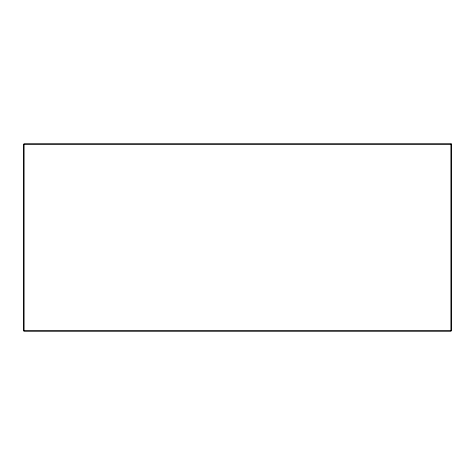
<?xml version="1.0" encoding="UTF-8"?>
<svg xmlns="http://www.w3.org/2000/svg" width="475" height="475" viewBox="0 0 475 475"><rect width="100%" height="100%" fill="white"/><g stroke="black" fill="none" stroke-linecap="round" stroke-linejoin="round"><path stroke-width="0.71" d="M451.25 143.937L23.988 143.937L23.988 330.867L451.25 330.867L451.25 143.937M451.012 144.133L23.75 144.133L23.75 331.063L451.012 331.063L451.012 144.133"/></g></svg>
